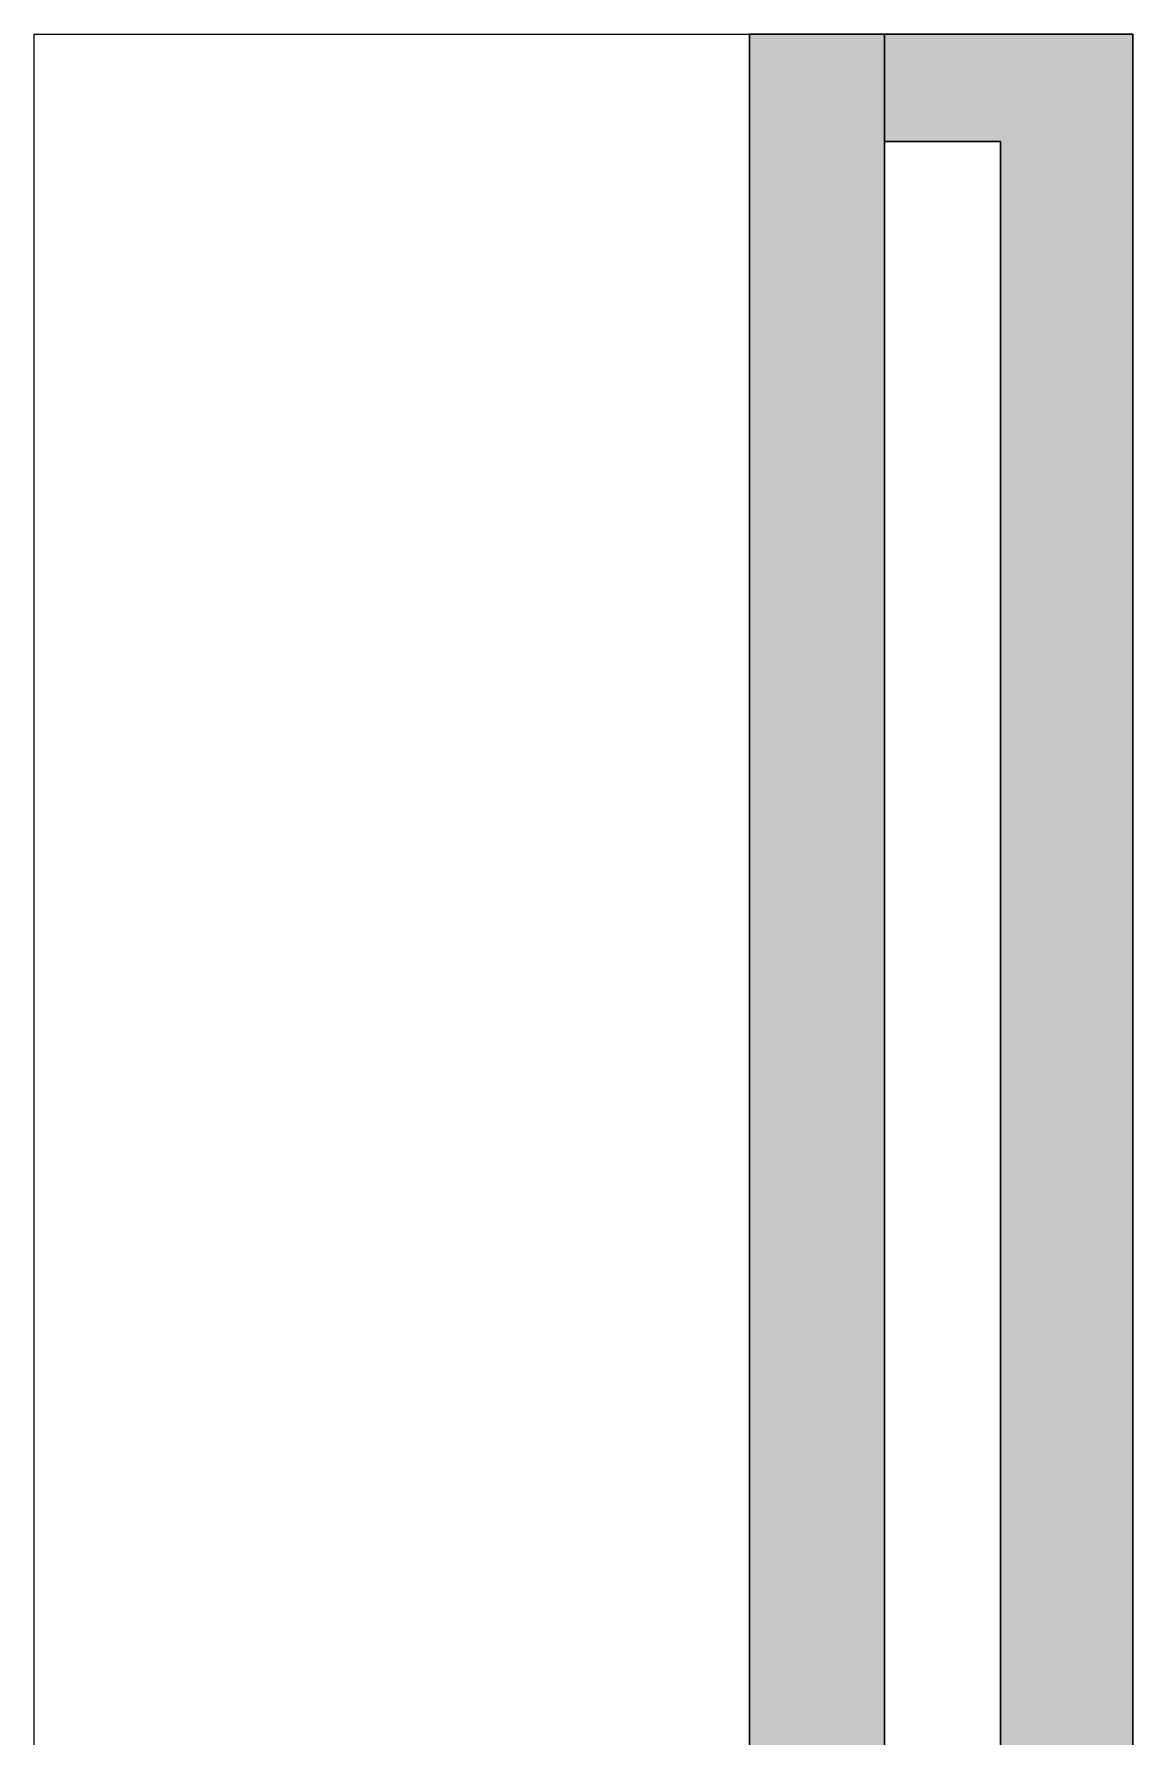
# Model space of a CAD drawing. Header units: inches. Extents: x -529 to 1015, y -2066 to -1239.
# Drawn here: x 882.1 to 1015, y -1630.3 to -1424.6 of the extents above; entities that cross this region are included whole.
import ezdxf

# ---------------------------------------------------------------- set-up
doc = ezdxf.new("R2010")
doc.units = ezdxf.units.IN
doc.header["$MEASUREMENT"] = 0
for name, color, linetype, lineweight in [('A-DETL', 90, 'Continuous', 9), ('A-ROOF', 132, 'Continuous', 18), ('A-ROOF-PATT', 132, 'Continuous', 18), ('A-WALL', 113, 'Continuous', 18), ('A-WALL-PATT', 111, 'Continuous', 18)]:
    doc.layers.add(name, color=color, linetype=linetype, lineweight=lineweight)

msp = doc.modelspace()

# ---------------------------------------------------------------- hatches: boundary and pattern name
at = {"layer": 'A-ROOF-PATT'}
msp.add_hatch(color=250, dxfattribs=at).paths.add_polyline_path([(984.93, -1661.91), (984.93, -1424.56), (968.62, -1424.56), (968.62, -1661.91)], flags=0)
at = {"layer": 'A-WALL-PATT', "lineweight": 9}
for points in [[(998.98, -1437.56), (1014.98, -1437.56), (1014.98, -1424.56), (984.93, -1424.56), (984.93, -1437.56)], [(1014.98, -1929.91), (1014.98, -1437.56), (998.98, -1437.56), (998.98, -1929.91)]]:
    msp.add_hatch(color=7, dxfattribs=at).paths.add_polyline_path(points, flags=0)

# ---------------------------------------------------------------- linework, layer by layer
at = {"layer": 'A-DETL'}
for p, q in [((882.14, -1661.91), (882.14, -1424.56)), ((882.14, -1424.56), (1014.98, -1424.56))]:
    msp.add_line(p, q, dxfattribs=at)
at = {"layer": 'A-ROOF', "color": 8, "lineweight": 30}
for p, q in [((968.62, -1424.56), (984.93, -1424.56)), ((968.62, -1661.91), (968.62, -1424.56)), ((984.93, -1424.56), (984.93, -1661.91))]:
    msp.add_line(p, q, dxfattribs=at)
at = {"layer": 'A-WALL', "color": 8, "lineweight": 30}
for p, q in [((984.93, -1424.56), (1014.98, -1424.56)), ((1014.98, -1424.56), (1014.98, -1929.91)), ((998.98, -1437.56), (984.93, -1437.56)), ((998.98, -1661.91), (998.98, -1437.56))]:
    msp.add_line(p, q, dxfattribs=at)

doc.saveas('drawing.dxf')
